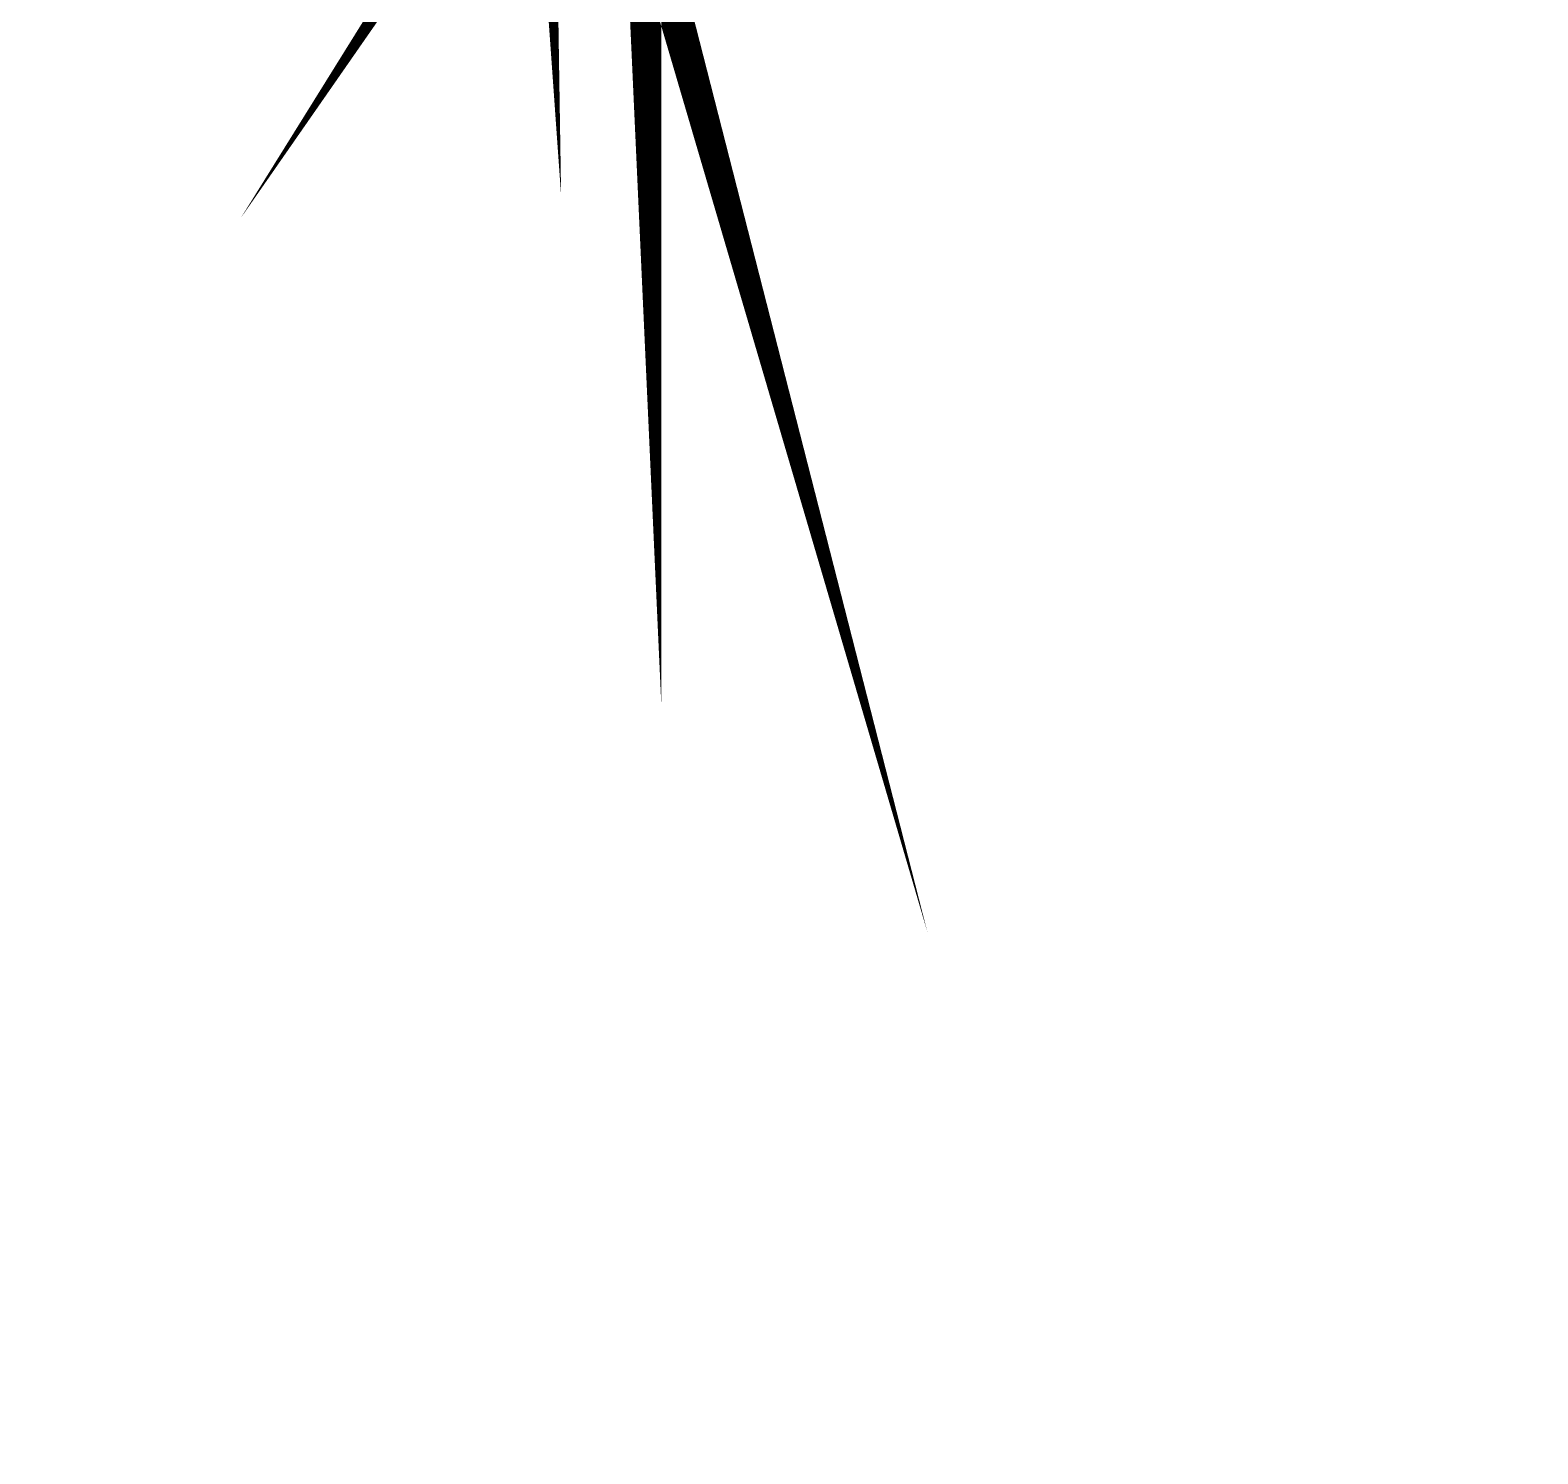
# Model space of a CAD drawing. Extents: x -204 to 381, y -253 to 284.
# Drawn here: x 27.7 to 219.5, y -253.1 to -72 of the extents above; entities that cross this region are included whole.
import ezdxf

# ---------------------------------------------------------------- set-up
doc = ezdxf.new("R2010")
doc.units = 0
doc.layers.add('4', color=7, linetype='CONTINUOUS')

msp = doc.modelspace()

# ---------------------------------------------------------------- linework, layer by layer
at = {"layer": '4', "color": 7, "linetype": 'CONTINUOUS'}
for points in [[(186.4432, 25.2243, 7.6142, 7.6142, 0), (186.4648, 25.032, 7.6142, 7.6142, 0), (186.4283, 25.289, 7.6142, 7.6142, 0)], [(84.7762, 21.1717, 7.6142, 7.6142, 0), (84.8107, 21.0368, 7.6142, 7.6142, 0), (84.7637, 21.1968, 7.6142, 7.6142, 0)], [(137.1781, 29.6856, 7.6142, 7.6142, 0), (137.0106, 29.4165, 7.6142, 7.6142, 0), (137.0918, 29.5333, 7.6142, 7.6142, 0)]]:
    msp.add_lwpolyline(points, format="xyseb", dxfattribs=at)
at = {"layer": '4', "color": 7, "linetype": 'CONTINUOUS', "const_width": 7.6142}
for points in [[(70.9981, 3.8802), (71.0021, 4.0544), (70.994, 3.9004)], [(89.3239, 43.9947), (89.3356, 43.8306), (89.3239, 44.5807)], [(104.2511, 8.371), (104.2381, 8.6559), (104.2381, 8.5815)]]:
    msp.add_lwpolyline(points, dxfattribs=at)

doc.saveas('drawing.dxf')
